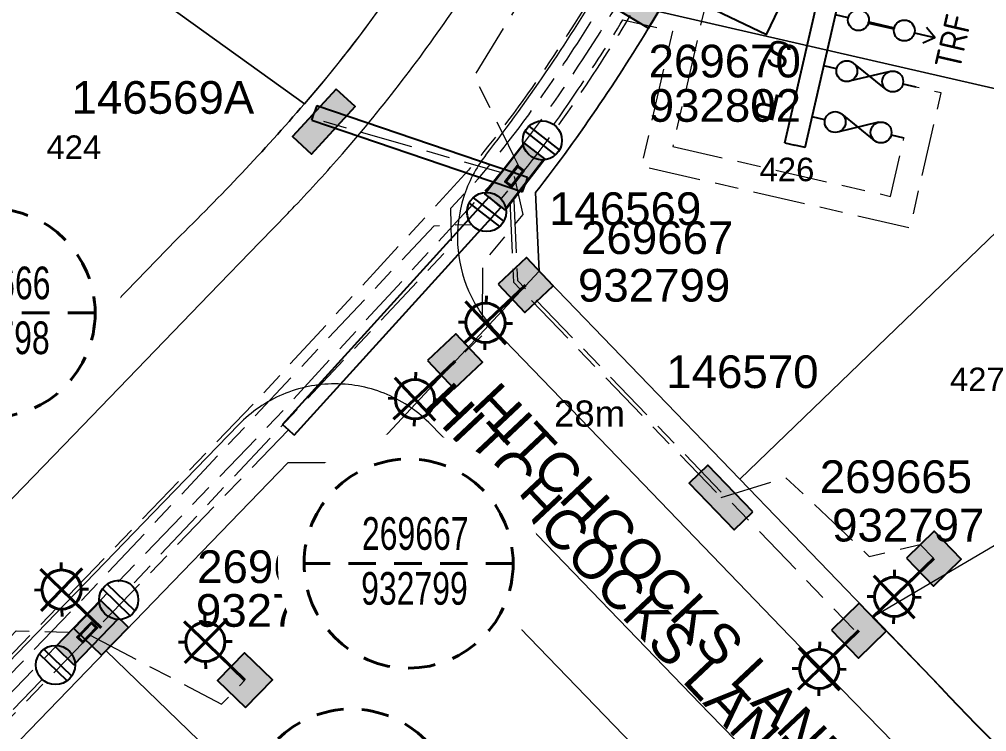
# Model space of a CAD drawing. Header units: metres. Extents: x 286486 to 288014, y 6149260 to 6150844.
# Drawn here: x 287400.1 to 287474.1, y 6149554.5 to 6149609 of the extents above; entities that cross this region are included whole.
import ezdxf
from ezdxf.enums import TextEntityAlignment as Align

# ---------------------------------------------------------------- set-up
doc = ezdxf.new("R2010")
doc.units = ezdxf.units.M
for name, pattern in [('Cable Exist UG', [8.2, 4, -1.2, 1.8, -1.2]), ('Dash', [5, 3, -2]), ('IE Trench LV', [6.5, 5, -1.5])]:
    doc.linetypes.add(name, pattern=pattern)
doc.layers.get('0').update_dxf_attribs({"color": 6})
for name, color, linetype in [('_User Dimensions', 7, 'Continuous'), ('_User Miscellaneous10', 7, 'Continuous'), ('_User Miscellaneous12', 7, 'Continuous'), ('_User Stage 5 Easements', 7, 'Continuous'), ('_User Stage 5 HV', 7, 'Continuous'), ('_User Stage 5 Lots', 7, 'Continuous'), ('_User Stage 5 LV', 7, 'Continuous'), ('Equip_LV_EXT', 7, 'Continuous'), ('Equip_SP_SL_EXT', 7, 'Continuous'), ('Notes', 7, 'Continuous'), ('Notes_LV_MISC', 7, 'Continuous'), ('Notes_SL_MISC', 7, 'Continuous'), ('Panels_LV_SL_NEW', 2, 'Continuous'), ('Sub_LV_EXT', 7, 'Continuous'), ('SupportsUG_SP_LV_SL_EXT', 7, 'Continuous'), ('UG_Details_SP_MISC', 7, 'Continuous')]:
    doc.layers.add(name, color=color, linetype=linetype)
doc.layers.add('_User Kerbs', color=2, linetype='Continuous', lineweight=5)
doc.layers.add('Cadastre Roads_SP_NEW', color=251, linetype='Continuous', lineweight=5)
doc.styles.add('COLUMN_LABEL', font='arial.ttf')
doc.styles.add('iecARIAL', font='arial.ttf', dxfattribs={"height": 2})
doc.styles.add('IESYMBOL1', font='isocp.shx')
doc.styles.add('POLE_LABEL', font='arial.ttf')
doc.styles.add('RoadName', font='arial.ttf', dxfattribs={"height": 2.5})
doc.styles.get("Standard").update_dxf_attribs({"font": 'arial.ttf'})
doc.linetypes.add('Cable New UG', pattern='A,7,-0.25,["x",Standard,S=2,R=0,X=0.2,Y=-0.8],-2.1', length=9.35)

# ---------------------------------------------------------------- blocks, each defined once
blk = doc.blocks.new('*U101')
for tag, height, flags, p in [('ASSET_NUM', 2.5, 8, (2, 4)), ('STREET_CODE', 0.2, 9, (1.5, 2)), ('OWNED_BY', 0.2, 9, (1.5, 1.8)), ('OPERATED_BY', 0.2, 9, (1.5, 1.6))]:
    blk.add_attdef(tag, text='', height=height, dxfattribs=dict(flags=flags)).set_placement(p, align=Align.MIDDLE_LEFT)
blk.add_wipeout([(-2.475, 0.99), (2.475, 0.99), (2.475, -0.99), (-2.475, -0.99)])
at = {"lineweight": -3}
blk.add_lwpolyline([(-2.475, 0.99), (2.475, 0.99), (2.475, -0.99), (-2.475, -0.99)], close=True, dxfattribs=at)
for tag, flags, p in [('MAINTAINED_BY', 9, (1.5, 1.4)), ('STATE', 9, (1.5, 1.2)), ('SUPPORT_TYPE', 9, (1.5, 1)), ('USAGE', 9, (1.5, 0.8)), ('SUBURB', 9, (1.5, 0.2)), ('STREETNAME', 9, (1.5, 0)), ('LEGEND', 9, (1.5, 0.6)), ('PARENT', 9, (1.5, 0.4)), ('Z', 1, (1.5, -0.6)), ('LOCATION', 9, (1.5, -0.2)), ('NOTES', 9, (1.5, -0.4))]:
    blk.add_attdef(tag, text='', height=0.2, dxfattribs=dict(flags=flags)).set_placement(p, align=Align.MIDDLE_LEFT)
blk = doc.blocks.new('*U99')
for tag, p, flags in [('CONSTRUCTED_VOLTAGE', (0.889, -2.374), 9), ('NO_PHASES', (0.881, -2.099), 9), ('OPERATED_BY', (0.865, -3.08), 9), ('ACTUAL_STATUS', (0.903, -2.609), 9), ('MAINTAINED_BY', (0.889, -2.845), 9), ('ORIENTATION', (0.871, -3.617), 9), ('OWNED_BY', (0.879, -3.371), 9), ('USAGE', (0.883, -3.864), 9), ('STATE', (0.863, -4.313), 9), ('SWITCH_TYPE', (0.863, -4.557), 9), ('NOTES', (0.883, -4.064), 1), ('Z', (0.874, -5.059), 9), ('LEGEND', (0.874, -4.819), 9)]:
    blk.add_attdef(tag, p, '', height=0.2, dxfattribs=dict(flags=flags))
blk.add_wipeout([(-1.056, 1.057), (-1.18, 0.916), (-1.286, 0.761), (-1.371, 0.594), (-1.435, 0.417), (-1.476, 0.234), (-1.493, 0.047), (-1.487, -0.14), (-1.458, -0.326), (-1.406, -0.506), (-1.331, -0.678), (-1.236, -0.839), (-1.121, -0.988), (-0.988, -1.12), (-0.84, -1.235), (-0.679, -1.331), (-0.506, -1.406), (-0.326, -1.458), (-0.141, -1.487), (0.047, -1.493), (0.233, -1.476), (0.416, -1.435), (0.593, -1.371), (0.76, -1.286), (0.915, -1.181), (1.056, -1.057), (1.18, -0.916), (1.286, -0.761), (1.371, -0.594), (1.435, -0.417), (1.476, -0.234), (1.493, -0.047), (1.487, 0.14), (1.458, 0.326), (1.406, 0.506), (1.331, 0.678), (1.236, 0.839), (1.121, 0.988), (0.988, 1.12), (0.84, 1.235), (0.679, 1.331), (0.506, 1.406), (0.326, 1.458), (0.141, 1.487), (-0.047, 1.493), (-0.233, 1.476), (-0.416, 1.435), (-0.593, 1.371), (-0.76, 1.286), (-0.915, 1.181)])
for p, q in [((-0.25, -1.479), (-0.25, 1.479)), ((0.25, -1.479), (0.25, 1.479))]:
    blk.add_line(p, q)
blk.add_circle((0, 0), 1.5)
at = {"flags": 9}
blk.add_attdef('TYPE', text='', height=0.2, dxfattribs=at).set_placement((0.881, -1.447), align=Align.MIDDLE_LEFT)
blk.add_attdef('OPERATING_VOLTAGE', (0.891, -1.822), '', height=0.2, dxfattribs=at)
blk = doc.blocks.new('PANEL_NEW')
at = {"layer": 'Panels_LV_SL_NEW'}
h = blk.add_hatch(color=256, dxfattribs=at)
h.paths.add_polyline_path([(-0.8, -0.32), (0.8, -0.32), (0.8, 0.32), (-0.8, 0.32)])
h.paths.add_polyline_path([(-0.72, 0.24), (0.72, 0.24), (0.72, -0.24), (-0.72, -0.24)], flags=16)
for points in [[(-0.8, -0.32), (0.8, -0.32), (0.8, 0.32), (-0.8, 0.32)], [(-0.72, -0.24), (0.72, -0.24), (0.72, 0.24), (-0.72, 0.24)]]:
    blk.add_lwpolyline(points, close=True)
blk.add_attdef('PARENT', (1.516, -2.434), '', height=2.5, rotation=90)
for tag, flags, p in [('CONNECTOR_TYPE', 9, (1.5, 0)), ('OPERATING_VOLTAGE', 9, (1.5, -0.6)), ('ORIENTATION', 9, (1.5, -0.8)), ('CONSTRUCTED_VOLTAGE', 9, (1.5, -0.2)), ('NO_PHASES', 9, (1.5, -0.4)), ('OWNED_BY', 9, (1.5, -1)), ('OPERATED_BY', 9, (1.5, -1.2)), ('MAINTAINED_BY', 9, (1.5, -1.4)), ('Z', 1, (1.5, -2.2)), ('STATE', 9, (1.5, -1.6)), ('USAGE', 9, (1.5, -1.8)), ('NOTES', 9, (1.5, -2))]:
    blk.add_attdef(tag, text='', height=0.2, dxfattribs=dict(flags=flags)).set_placement(p, align=Align.MIDDLE_LEFT)
blk = doc.blocks.new('*U38')
blk.add_blockref('*U101', (0, 2.01))
for tag, flags, p in [('STREET_CODE', 9, (1.5, 0)), ('OWNED_BY', 9, (1.5, -0.2)), ('OPERATED_BY', 9, (1.5, -0.4)), ('STATE', 9, (1.5, -0.8)), ('MAINTAINED_BY', 9, (1.5, -0.6)), ('SUPPORT_TYPE', 9, (1.5, -1)), ('USAGE', 9, (1.5, -1.2)), ('LEGEND', 9, (1.5, -1.4)), ('SUBURB', 9, (1.5, -1.8)), ('STREETNAME', 9, (1.5, -2)), ('PARENT', 9, (1.5, -1.6)), ('LOCATION', 9, (1.5, -2.2)), ('Z', 1, (1.5, -2.6)), ('NOTES', 9, (1.5, -2.4))]:
    blk.add_attdef(tag, text='', height=0.2, dxfattribs=dict(flags=flags)).set_placement(p, align=Align.MIDDLE_LEFT)
for name, p in [('*U99', (-3.471, 2.024)), ('*U99', (3.471, 2.01)), ('PANEL_NEW', (0, 2.01))]:
    blk.add_blockref(name, p)
at = {"flags": 8}
blk.add_attdef('ASSET_NUM', text='', height=2.5, dxfattribs=at).set_placement((2, 4.781), align=Align.MIDDLE_LEFT)
blk = doc.blocks.new('*U14')
blk.add_hatch(color=256).paths.add_polyline_path([(-2.475, 3), (-2.475, 1.02), (2.475, 1.02), (2.475, 3)])
blk.add_lwpolyline([(-2.475, 1.02), (2.475, 1.02), (2.475, 3), (-2.475, 3)], close=True)
at = {"style": 'iecARIAL', "flags": 8}
blk.add_attdef('ASSET_NUM', (1.5, 3.5), '', height=2.5, dxfattribs=at)
for tag, p, flags in [('OWNED_BY', (0, -0.2), 9), ('STATE', (0, -0.4), 9), ('SUPPORT_TYPE', (0, -0.6), 9), ('USAGE', (0, -0.8), 9), ('LEGEND', (0, -1), 9), ('LOCATION', (0, -1.2), 9), ('NOTES', (0, -1.4), 9), ('PARENT', (0, -1.6), 9), ('STREETNAME', (0, -1.8), 9), ('SUBURB', (0, -2), 1)]:
    blk.add_attdef(tag, p, '', height=0.2, dxfattribs=dict(flags=flags))
blk = doc.blocks.new('COLUMN_EXT')
blk.add_hatch(color=256).paths.add_polyline_path([(-1.485, 1.485), (-1.485, -1.485), (1.485, -1.485), (1.485, 1.485)])
blk.add_lwpolyline([(-1.485, -1.485), (1.485, -1.485), (1.485, 1.485), (-1.485, 1.485)], close=True)
for tag, height, style, flags, p in [('ASSET_NUM', 2.5, 'COLUMN_LABEL', 8, (2, 2)), ('STRUCTURE_PLANT_NUMBER', 0.2, 'POLE_LABEL', 9, (1.813, 0.031)), ('STREET_CODE', 0.2, 'COLUMN_LABEL', 9, (1.813, -0.2))]:
    blk.add_attdef(tag, text='', height=height, dxfattribs=dict(style=style, flags=flags)).set_placement(p, align=Align.MIDDLE_LEFT)
at = {"flags": 9}
for tag, p in [('OWNED_BY', (1.813, -0.6)), ('STATE', (1.813, -0.8)), ('COLUMN_TYPE', (1.813, -0.4)), ('USAGE', (1.813, -1)), ('LEGEND', (1.813, -1.2)), ('LOCATION', (1.813, -1.4)), ('STREETNAME', (1.813, -1.6)), ('SUBURB', (1.813, -1.8)), ('NOTES', (1.813, -2))]:
    blk.add_attdef(tag, text='', height=0.2, dxfattribs=at).set_placement(p, align=Align.MIDDLE_LEFT)
at = {"flags": 1}
blk.add_attdef('Z', (1.813, -2.351), '', height=0.2, dxfattribs=at)
blk = doc.blocks.new('SL_LANTERN_EXT')
at = {"lineweight": 40}
for p, q in [((0, 1.968), (0, 6.468)), ((-1.459, 5.676), (-1.061, 5.278)), ((1.458, 5.676), (1.06, 5.278)), ((-2.25, 4.218), (2.25, 4.218)), ((-1.459, 2.759), (-1.061, 3.157)), ((1.458, 2.759), (1.06, 3.157)), ((0, 0), (0, 2.721))]:
    blk.add_line(p, q, dxfattribs=at)
blk.add_circle((0, 4.218), 1.5, dxfattribs=at)
at = {"style": 'iecARIAL', "flags": 8}
blk.add_attdef('ASSET_NUM', (1.5, 1.5), '', height=2.5, dxfattribs=at)
for tag, p, height, flags in [('CONSTRUCTED_VOLTAGE', (0.981, -0.653), 0.2, 9), ('CONTROL_TYPE', (0.981, -0.853), 0.2, 9), ('OPERATING_VOLTAGE', (0.981, -1.653), 0.2, 9), ('LANTERN_PURPOSE', (0.981, -1.053), 0.2, 9), ('LANTERN_TYPE', (0.981, -1.253), 0.2, 9), ('NO_PHASES', (0.981, -1.453), 0.2, 9), ('LNUMBER', (2.181, -3.253), 2.5, 8), ('ORIENTATION', (0.981, -1.853), 0.2, 9), ('OWNED_BY', (0.981, -2.053), 0.2, 9), ('STATE', (0.981, -2.253), 0.2, 9), ('CEXIST', (0.981, -2.653), 0.2, 9), ('CNEW', (0.981, -2.853), 0.2, 9), ('CNUMBER', (0.981, -3.053), 0.2, 9), ('USAGE', (0.981, -2.453), 0.2, 9), ('CREMOVE', (0.981, -3.253), 0.2, 9), ('CREPLACE', (0.981, -3.453), 0.2, 9), ('LKINGHEIGHT', (0.981, -3.653), 0.2, 9), ('LBRACKET', (0.981, -3.853), 0.2, 9), ('LBRACKETVOCAB', (0.981, -4.053), 0.2, 9), ('LCATEGORY', (0.981, -4.253), 0.2, 9), ('LCHARGE1', (0.981, -4.453), 0.2, 9), ('LCHARGE1PERCENT', (0.981, -4.653), 0.2, 9), ('LCHARGE2', (0.981, -4.853), 0.2, 9), ('LCHARGE2PERCENT', (0.981, -5.053), 0.2, 9), ('LCHARGE3', (0.981, -5.253), 0.2, 9), ('LCHARGE3PERCENT', (0.981, -5.453), 0.2, 9), ('LEXIST', (0.981, -5.653), 0.2, 9), ('LLAMP', (0.981, -5.853), 0.2, 9), ('LLAMPVOCAB', (0.981, -6.053), 0.2, 9), ('LMAST', (0.981, -6.253), 0.2, 9), ('LMASTVOCAB', (0.981, -6.453), 0.2, 9), ('LNEW', (0.981, -6.653), 0.2, 9), ('LANTNUMBER', (0.981, -6.853), 0.2, 9), ('LOUTREACH', (0.981, -7.253), 0.2, 9), ('LOUTREACHVOCAB', (0.981, -7.453), 0.2, 9), ('LRATECODE', (0.981, -7.653), 0.2, 9), ('LREMOVE', (0.981, -7.853), 0.2, 9), ('LREPLACE', (0.981, -8.053), 0.2, 9), ('LTYPE', (0.981, -8.253), 0.2, 9), ('LTYPEVOCAB', (0.981, -8.453), 0.2, 9), ('LEGEND', (0.981, -8.653), 0.2, 9), ('LOCATION', (0.981, -8.853), 0.2, 9), ('NOTES', (0.981, -9.053), 0.2, 9), ('STREETNAME', (0.981, -9.253), 0.2, 9), ('SUBURB', (0.981, -9.453), 0.2, 1)]:
    blk.add_attdef(tag, p, '', height=height, dxfattribs=dict(flags=flags))
blk = doc.blocks.new('SLANTERN_NUM_EXT')
blk.add_wipeout([(-0.314, 10), (-0.942, 9.961), (-1.565, 9.882), (-2.183, 9.764), (-2.791, 9.608), (-3.389, 9.413), (-3.973, 9.182), (-4.542, 8.914), (-5.093, 8.612), (-5.624, 8.275), (-6.132, 7.905), (-6.616, 7.505), (-7.075, 7.075), (-7.505, 6.616), (-7.905, 6.132), (-8.275, 5.624), (-8.612, 5.093), (-8.914, 4.542), (-9.182, 3.973), (-9.413, 3.389), (-9.608, 2.791), (-9.764, 2.183), (-9.882, 1.565), (-9.961, 0.942), (-10, 0.314), (-10, -0.314), (-9.961, -0.942), (-9.882, -1.565), (-9.764, -2.183), (-9.608, -2.791), (-9.413, -3.389), (-9.182, -3.973), (-8.914, -4.542), (-8.612, -5.093), (-8.275, -5.624), (-7.905, -6.132), (-7.505, -6.616), (-7.075, -7.075), (-6.616, -7.505), (-6.132, -7.905), (-5.624, -8.275), (-5.093, -8.612), (-4.542, -8.914), (-3.973, -9.182), (-3.389, -9.413), (-2.791, -9.608), (-2.183, -9.764), (-1.565, -9.882), (-0.942, -9.961), (-0.314, -10), (0.314, -10), (0.942, -9.961), (1.565, -9.882), (2.183, -9.764), (2.791, -9.608), (3.389, -9.413), (3.973, -9.182), (4.542, -8.914), (5.093, -8.612), (5.624, -8.275), (6.132, -7.905), (6.616, -7.505), (7.075, -7.075), (7.505, -6.616), (7.905, -6.132), (8.275, -5.624), (8.612, -5.093), (8.914, -4.542), (9.182, -3.973), (9.413, -3.389), (9.608, -2.791), (9.764, -2.183), (9.882, -1.565), (9.961, -0.942), (10, -0.314), (10, 0.314), (9.961, 0.942), (9.882, 1.565), (9.764, 2.183), (9.608, 2.791), (9.413, 3.389), (9.182, 3.973), (8.914, 4.542), (8.612, 5.093), (8.275, 5.624), (7.905, 6.132), (7.505, 6.616), (7.075, 7.075), (6.616, 7.505), (6.132, 7.905), (5.624, 8.275), (5.093, 8.612), (4.542, 8.914), (3.973, 9.182), (3.389, 9.413), (2.791, 9.608), (2.183, 9.764), (1.565, 9.882), (0.942, 9.961), (0.314, 10)])
at = {"linetype": 'Dash', "lineweight": 40, "ltscale": 0.7}
blk.add_line((8, 0), (-8, 0), dxfattribs=at)
blk.add_circle((0, 0), 8, dxfattribs=at)
at = {"lineweight": 40, "width": 0.7}
for tag, p in [('SNUMBER', (0.505, 1.051)), ('CNUMBER', (0.444, -3.148))]:
    blk.add_attdef(tag, text='', height=2.5, dxfattribs=at).set_placement(p, align=Align.CENTER)
at = {"lineweight": 40, "flags": 1}
blk.add_attdef('Z', (0, 0), '', height=0.2, dxfattribs=at)
blk = doc.blocks.new('LV_UG_DFUSE_CLOSED_EXT')
for points in [[(1, 0), (0, 0)], [(5.04, 0.726), (2.156, -0.717)], [(5.049, -0.707), (2.156, 0.717)], [(6.2, 0.013), (7.2, 0.013)]]:
    blk.add_lwpolyline(points)
for centre in [(1.8, 0), (5.4, 0.011)]:
    blk.add_circle(centre, 0.8)
at = {"flags": 9}
for tag, p in [('ACTUAL_STATUS', (0, 0)), ('OPERATING_VOLTAGE', (0, -0.6)), ('ORIENTATION', (0, -0.8)), ('CONSTRUCTED_VOLTAGE', (0, -0.2)), ('NO_PHASES', (0, -0.4)), ('STATE', (0, -1)), ('SWITCH_TYPE', (0, -1.2)), ('USAGE', (0, -1.4)), ('NOTES', (0, -1.6))]:
    blk.add_attdef(tag, text='', height=0.2, dxfattribs=at).set_placement(p, align=Align.MIDDLE_LEFT)
at = {"flags": 1}
blk.add_attdef('Z', (0, 0), '', height=0.2, dxfattribs=at)
blk = doc.blocks.new('TX_LINK_EXT')
h = blk.add_hatch(color=256)
edge = h.paths.add_edge_path()
edge.add_line((2.598, 0.05), (4.601, 0.05))
edge.add_arc((5.4, 0.011), 0.8, 177.23529, 184.40267)
edge.add_line((4.602, -0.05), (2.598, -0.05))
edge.add_arc((1.8, 0), 0.8, 356.41668, 363.58332)
for points in [[(1, 0), (0, 0)], [(2.598, 0.05), (4.601, 0.05)], [(6.2, 0.013), (7.2, 0.013)], [(2.598, -0.05), (4.602, -0.05)]]:
    blk.add_lwpolyline(points)
for centre in [(1.8, 0), (5.4, 0.011)]:
    blk.add_circle(centre, 0.8)
for centre, start, end in [((1.8, 0), 356.41668, 3.58332), ((5.4, 0.011), 177.23529, 184.40267)]:
    blk.add_arc(centre, 0.8, start, end)
at = {"layer": 'Sub_LV_EXT'}
blk.add_line((7.2, 0.013), (7.798, 0.013), dxfattribs=at)
blk.add_lwpolyline([(6.998, -0.587), (7.798, 0.013), (6.998, 0.613)], dxfattribs=at)
at = {"flags": 1}
blk.add_attdef('Z', (0, 0), '', height=0.2, dxfattribs=at)
at = {"layer": 'Sub_LV_EXT', "color": 7, "style": 'IESYMBOL1'}
blk.add_text('TRF', height=2, rotation=90, dxfattribs=at).set_placement((9.238, 0.013), align=Align.MIDDLE_CENTER)
at = {"layer": 'Sub_LV_EXT', "flags": 1}
for tag, p in [('ORIENTATION', (2.14, -1.527)), ('USAGE', (2.14, -1.142)), ('NOTES', (2.14, -3.066))]:
    blk.add_attdef(tag, p, '', height=0.2, dxfattribs=at)
blk = doc.blocks.new('*U44')
at = {"layer": 'Sub_LV_EXT'}
for p, q in [((-1.6, 0), (-1.6, 20.8)), ((-1.6, 20.8), (-0.8, 20.8)), ((0, 20.8), (-0.8, 20.8)), ((0, 0), (0, 20.8)), ((-1.6, 0), (-0.8, 0)), ((0, 0), (-0.8, 0))]:
    blk.add_line(p, q, dxfattribs=at)

msp = doc.modelspace()

# ---------------------------------------------------------------- linework, layer by layer
at = {"layer": '_User Dimensions', "lineweight": 0}
msp.add_lwpolyline([(287518.70935, 6149520.41688), (287518.70935, 6149520.41688, -0.07794315), (287469.94904, 6149558.58492), (287465.42936, 6149563.27341)], format="xyb", dxfattribs=at)
at = {"layer": '_User Kerbs', "color": 251, "linetype": 'Continuous'}
for points in [[(287514.48931, 6149516.3566, -0.00384788), (287511.75201, 6149517.94246, -0.01191616), (287503.43516, 6149523.11769, -0.02383571), (287487.58783, 6149534.62662, -0.02383571), (287472.90787, 6149547.59167), (287459.04542, 6149561.81328), (287445.1641, 6149576.2115), (287436.48149, 6149585.21743)], [(287431.59868, 6149577.97776, 0.10070076), (287428.23869, 6149580.29103, 0.10070076), (287424.24192, 6149581.10746, 0.10070075), (287420.24388, 6149580.29723, 0.10070075), (287416.88031, 6149577.98917)], [(287508.31636, 6149510.05715, -0.00122135), (287507.41418, 6149510.58618, -0.01191616), (287498.75177, 6149515.97644, -0.02383571), (287482.246, 6149527.96356, -0.02383571), (287466.95609, 6149541.46729), (287452.89738, 6149555.88595), (287439.01606, 6149570.28418), (287431.59839, 6149577.97807)]]:
    msp.add_lwpolyline(points, format="xyb", dxfattribs=at)
at = {"layer": '_User Miscellaneous10'}
for p, q in [((287422.47026, 6149601.27733), (287422.66329, 6149601.84543)), ((287422.85633, 6149602.41353), (287422.66329, 6149601.84543)), ((287420.23198, 6149577.99935), (287420.6763, 6149577.59613)), ((287421.12062, 6149577.19292), (287420.6763, 6149577.59613))]:
    msp.add_line(p, q, dxfattribs=at)
at = {"layer": '_User Miscellaneous12', "lineweight": 0}
for points in [[(287403.02229, 6149637.81683), (287434.2123, 6149619.98924, -0.04734488), (287421.91244, 6149602.5358), (287393.51472, 6149622.9417)], [(287383.77275, 6149608.87424), (287406.77505, 6149586.62834), (287391.57536, 6149570.9116), (287385.99276, 6149570.94394), (287375.54244, 6149581.7952, 0.08636696), (287365.02806, 6149589.4922)]]:
    msp.add_lwpolyline(points, format="xyb", close=True, dxfattribs=at)
msp.add_lwpolyline([(287393.51472, 6149622.9417), (287421.91244, 6149602.5358, -0.02023648), (287412.11446, 6149592.14685), (287406.77504, 6149586.62834), (287383.77275, 6149608.87424), (287385.98718, 6149611.16445), (287393.51472, 6149622.9417)], format="xyb", dxfattribs=at)
msp.add_lwpolyline([(287484.02322, 6149601.57186), (287496.25459, 6149598.76467), (287497.63783, 6149598.44759), (287502.21926, 6149593.69678), (287479.01886, 6149571.26606), (287465.40595, 6149563.251), (287455.22677, 6149573.80922)], dxfattribs=at)
at = {"layer": '_User Stage 5 Easements'}
msp.add_lwpolyline([(287449.99813, 6149611.335), (287457.27345, 6149607.84691), (287463.97444, 6149621.82356), (287456.84673, 6149625.24088)], dxfattribs=at)
at = {"layer": '_User Stage 5 Lots', "lineweight": 0}
msp.add_lwpolyline([(287462.52573, 6149641.72127), (287467.43849, 6149644.81715), (287487.16702, 6149640.24522), (287478.57891, 6149602.82087), (287448.99971, 6149609.60903, 0.06679611), (287462.52561, 6149641.7212, -0.76458135)], format="xyb", dxfattribs=at)
at = {"layer": 'Cadastre Roads_SP_NEW', "color": 2, "lineweight": 0}
msp.add_lwpolyline([(287504.31594, 6149505.58187), (287518.68594, 6149520.39446, -0.07794315), (287469.92563, 6149558.5625), (287465.40595, 6149563.251), (287455.22677, 6149573.80922), (287439.86821, 6149589.73969), (287426.19968, 6149575.071), (287447.74052, 6149552.74854), (287455.38607, 6149544.82575, 0.07168729), (287504.31594, 6149505.58187, 0.27291627)], format="xyb", dxfattribs=at)
at = {"layer": 'Notes_LV_MISC', "color": 7, "linetype": 'Cable Exist UG', "lineweight": 0, "flags": 128}
for points in [[(287313.24426, 6149463.85386), (287313.8463, 6149468.00963), (287315.4497, 6149469.18033), (287327.09803, 6149481.2246), (287336.86037, 6149491.31939), (287336.7683, 6149495.11985), (287340.81024, 6149499.27362), (287344.45371, 6149499.17103), (287352.48608, 6149507.47646), (287365.18009, 6149520.60238), (287367.96081, 6149523.47771), (287377.28663, 6149533.12084), (287377.28663, 6149535.99779), (287380.70236, 6149539.52973), (287383.54714, 6149539.59436), (287392.8483, 6149549.21199), (287405.2919, 6149562.07897), (287433.16128, 6149591.70531), (287433.10352, 6149594.56286), (287435.22847, 6149596.82176, 0.02824453), (287441.20304, 6149604.76304, 0.01508548), (287445.31194, 6149611.23113), (287452.45539, 6149609.59185), (287450.08881, 6149599.27867), (287466.75091, 6149595.45519), (287467.78101, 6149599.94419), (287467.781, 6149599.94419)], [(287380.36862, 6149536.37961), (287382.08919, 6149538.15872), (287382.20837, 6149541.12106), (287404.43414, 6149564.08608), (287431.82708, 6149593.20595), (287434.67575, 6149593.31525), (287436.72159, 6149595.49007, 0.02837262), (287442.86234, 6149603.64645, 0.01223769), (287446.27831, 6149608.95738), (287450.05875, 6149608.08985), (287447.69216, 6149597.77665), (287468.25293, 6149593.05854), (287470.61948, 6149603.37159), (287468.67015, 6149603.81892)], [(287291.48189, 6149605.51967), (287308.08392, 6149601.67955), (287319.86512, 6149598.94935), (287321.25621, 6149596.57398), (287326.77606, 6149595.2948), (287329.43267, 6149596.73215), (287340.44547, 6149594.18002), (287356.14374, 6149590.54208, -0.05912872), (287364.14086, 6149587.69976, -0.04309893), (287369.43627, 6149584.48394, -0.04310757), (287374.10185, 6149580.40786), (287395.73208, 6149557.94778), (287399.85022, 6149562.20604), (287405.2919, 6149562.07897)]]:
    msp.add_lwpolyline(points, format="xyb", dxfattribs=at)
for points in [[(287438.00471, 6149596.97381), (287438.00471, 6149596.97381), (287423.39207, 6149601.17537), (287423.39207, 6149601.17537)], [(287437.61907, 6149595.11768), (287437.90492, 6149588.89452), (287453.78695, 6149572.42109)], [(287453.7804, 6149572.41343), (287458.74388, 6149573.93596), (287465.11578, 6149567.91298), (287469.02891, 6149568.81084), (287470.0601, 6149567.74225)]]:
    msp.add_lwpolyline(points, dxfattribs=at)

# ---------------------------------------------------------------- block references
at = {"layer": 'Equip_LV_EXT'}
ref = msp.add_blockref('*U14', (287421.91244, 6149602.5358), dxfattribs=dict(at, rotation=227.403))
ref.add_attrib('ASSET_NUM', '146569A', (287404.08888, 6149601.77376), dxfattribs={"layer": '0', "height": 2.5, "style": 'iecARIAL'})
ref = msp.add_blockref('*U14', (287455.22677, 6149573.80922), dxfattribs=dict(at, rotation=133.98))
ref.add_attrib('ASSET_NUM', '146570', (287449.59422, 6149580.78779), dxfattribs={"layer": '0', "height": 2.5, "style": 'iecARIAL'})
at = {"layer": 'Equip_SP_SL_EXT', "linetype": 'IE Trench LV'}
ref = msp.add_blockref('SL_LANTERN_EXT', (287447.7241, 6149610.36931), dxfattribs=dict(at, rotation=59.20613931775058))
ref.add_attrib('ASSET_NUM', '269670', (287448.23964, 6149604.55566), dxfattribs={"layer": '0', "height": 2.5, "style": 'iecARIAL'})
ref = msp.add_blockref('SL_LANTERN_EXT', (287464.3295, 6149562.22803), dxfattribs=dict(at, rotation=133.9797858755217))
ref.add_attrib('ASSET_NUM', '269665', (287461.33828, 6149572.75939), dxfattribs={"layer": '0', "height": 2.5, "style": 'iecARIAL'})
at = {"layer": 'Notes_LV_MISC', "linetype": 'Cable New UG', "rotation": 347.0761404353549}
for name, p in [('*U44', (287460.21456, 6149599.20463)), ('TX_LINK_EXT', (287462.54058, 6149609.34118)), ('LV_UG_DFUSE_CLOSED_EXT', (287461.65519, 6149605.44039)), ('LV_UG_DFUSE_CLOSED_EXT', (287460.76056, 6149601.54172))]:
    msp.add_blockref(name, p, dxfattribs=at)
at = {"layer": 'Notes_SL_MISC'}
ref = msp.add_blockref('COLUMN_EXT', (287433.43441, 6149582.83467), dxfattribs=dict(at, rotation=313.294311724347))
ref.add_attrib('ASSET_NUM', 'C9', dxfattribs={"layer": '0', "height": 2.5, "style": 'COLUMN_LABEL'}).set_placement((287426.42122, 6149570.93387), align=Align.MIDDLE_LEFT)
at = {"layer": 'Notes_SL_MISC', "linetype": 'IE Trench LV'}
ref = msp.add_blockref('SL_LANTERN_EXT', (287433.43441, 6149582.83467), dxfattribs=dict(at, rotation=133.2943117146602))
ref.add_attrib('ASSET_NUM', 'L9', (287426.45863, 6149573.36892), dxfattribs={"layer": '0', "height": 2.5, "style": 'iecARIAL'})
ref = msp.add_blockref('SL_LANTERN_EXT', (287470.0601, 6149567.74225), dxfattribs=dict(at, rotation=133.9797858755217))
ref.add_attrib('ASSET_NUM', 'L12', (287483.87282, 6149570.24534), dxfattribs={"layer": '0', "height": 2.5, "style": 'iecARIAL'})
at = {"layer": 'Notes_SL_MISC'}
ref = msp.add_blockref('COLUMN_EXT', (287470.0601, 6149567.74225), dxfattribs=dict(at, rotation=314.1122372439623))
ref.add_attrib('ASSET_NUM', 'C12', dxfattribs={"layer": '0', "height": 2.5, "style": 'COLUMN_LABEL'}).set_placement((287483.6438, 6149566.46511), align=Align.MIDDLE_LEFT)
at = {"layer": 'Notes_SL_MISC', "linetype": 'IE Trench LV'}
ref = msp.add_blockref('SL_LANTERN_EXT', (287417.35654, 6149558.43839), dxfattribs=dict(at, rotation=45.95799998280739))
ref.add_attrib('ASSET_NUM', 'L14', (287425.92964, 6149545.08691), dxfattribs={"layer": '0', "height": 2.5, "style": 'iecARIAL'})
at = {"layer": 'Notes_SL_MISC'}
ref = msp.add_blockref('COLUMN_EXT', (287417.35654, 6149558.43839), dxfattribs=dict(at, rotation=45.95812677816374))
ref.add_attrib('ASSET_NUM', 'C14', dxfattribs={"layer": '0', "height": 2.5, "style": 'COLUMN_LABEL'}).set_placement((287425.99123, 6149550.53593), align=Align.MIDDLE_LEFT)
at = {"layer": 'SupportsUG_SP_LV_SL_EXT'}
ref = msp.add_blockref('COLUMN_EXT', (287447.7241, 6149610.36931), dxfattribs=dict(at, rotation=329.206139318685))
ref.add_attrib('ASSET_NUM', '932802', dxfattribs={"layer": '0', "height": 2.5, "style": 'COLUMN_LABEL'}).set_placement((287448.2506, 6149602.41128), align=Align.MIDDLE_LEFT)
ref = msp.add_blockref('COLUMN_EXT', (287438.83414, 6149588.67171), dxfattribs=dict(at, rotation=313.294311724347))
ref.add_attrib('ASSET_NUM', '932799', dxfattribs={"layer": '0', "height": 2.5, "style": 'COLUMN_LABEL'}).set_placement((287442.8351, 6149588.65381), align=Align.MIDDLE_LEFT)
ref = msp.add_blockref('COLUMN_EXT', (287464.3295, 6149562.22803), dxfattribs=dict(at, rotation=314.1122372439623))
ref.add_attrib('ASSET_NUM', '932797', dxfattribs={"layer": '0', "height": 2.5, "style": 'COLUMN_LABEL'}).set_placement((287462.28043, 6149570.29899), align=Align.MIDDLE_LEFT)

# ---------------------------------------------------------------- texts
at = {"layer": '_User Miscellaneous12'}
for s, p in [('424', (287404.26533, 6149600.117)), ('426', (287458.82694, 6149598.41513)), ('427', (287473.39308, 6149582.35377))]:
    msp.add_text(s, height=1.8, dxfattribs=at).set_placement(p, align=Align.TOP_CENTER)
at = {"layer": 'Cadastre Roads_SP_NEW', "color": 2, "lineweight": 0, "style": 'RoadName'}
msp.add_text('HITCHCOCKS LANE', height=3, rotation=313.2965884, dxfattribs=at).set_placement((287430.92389, 6149579.38853))
at = {"layer": 'Notes', "color": 2, "lineweight": 0, "style": 'RoadName'}
msp.add_text('HITCHCOCKS LANE', height=3, rotation=313.2965884, dxfattribs=at).set_placement((287434.55368, 6149579.38847))
at = {"layer": 'Notes_LV_MISC', "char_height": 2, "width": 1.1318539, "attachment_point": 1, "rotation": 167.0761404, "style": 'iecARIAL'}
for s, insert in [('S', (287458.89044, 6149605.13885)), ('R', (287457.99538, 6149601.20607))]:
    msp.add_mtext(s, dxfattribs=dict(at, insert=insert))
at = {"layer": 'Notes_LV_MISC', "linetype": 'Cable New UG', "insert": (287441.00493, 6149579.83766), "char_height": 2, "attachment_point": 1, "style": 'iecARIAL'}
msp.add_mtext_dynamic_manual_height_columns('28m', width=7.8737287, gutter_width=10, heights=[0], dxfattribs=at)

# ---------------------------------------------------------------- next in the draw order: block references
at = {"layer": '_User Stage 5 LV'}
for p, rotation in [((287439.56883, 6149595.75976), 52.18175652295007), ((287406.72972, 6149560.68876), 45.95815578596446)]:
    msp.add_blockref('*U38', p, dxfattribs=dict(at, rotation=rotation))

# ---------------------------------------------------------------- next in the draw order: linework, layer by layer
at = {"layer": '_User Kerbs', "color": 251, "linetype": 'Continuous', "elevation": 22.7919}
msp.add_lwpolyline([(287395.80788, 6149568.48433), (287404.22909, 6149577.19207), (287414.65681, 6149587.97458), (287418.50812, 6149591.95693), (287420.63212, 6149594.1532, 0.00161818), (287421.1601, 6149594.70269, 0.01150666), (287424.81013, 6149598.70668, 0.03074739), (287433.61871, 6149610.18146, 0.03074739), (287440.95351, 6149622.64993, 0.03074739), (287446.70379, 6149635.92381, 0.01583279), (287449.01787, 6149643.00963)], format="xyb", dxfattribs=at)
at = {"layer": '_User Kerbs', "color": 251, "linetype": 'Continuous'}
for points in [[(287435.76406, 6149598.58893, 0.01666974), (287440.69959, 6149605.40729, 0.03074739), (287448.56645, 6149618.7802, 0.03074739), (287454.73385, 6149633.01696, 0.01882484), (287457.63041, 6149642.06952)], [(287435.76406, 6149598.58893, 0.0894259), (287434.08278, 6149595.37145, 0.0894259), (287433.63102, 6149591.76939, 0.0894259), (287434.46568, 6149588.23636, 0.0894259), (287436.48163, 6149585.21729)]]:
    msp.add_lwpolyline(points, format="xyb", dxfattribs=at)
msp.add_lwpolyline([(287314.32596, 6149471.94547), (287316.51846, 6149474.21257), (287326.94618, 6149484.99509), (287337.3739, 6149495.7776), (287347.80162, 6149506.56012), (287358.22934, 6149517.34264), (287368.65706, 6149528.12515), (287379.08478, 6149538.90767), (287389.05368, 6149549.21575), (287389.5125, 6149549.69018), (287392.54557, 6149552.82646), (287399.94022, 6149560.4727), (287410.36794, 6149571.25522), (287416.88037, 6149577.98923)], dxfattribs=at)
at = {"layer": '_User Miscellaneous10'}
for p, q in [((287422.85633, 6149602.41353), (287438.97981, 6149596.93488)), ((287422.47026, 6149601.27733), (287438.59374, 6149595.79869)), ((287438.97981, 6149596.93488), (287438.78677, 6149596.36679)), ((287438.59374, 6149595.79869), (287438.78677, 6149596.36679)), ((287420.23198, 6149577.99935), (287436.04283, 6149595.42188)), ((287436.04283, 6149595.42188), (287436.48714, 6149595.01866)), ((287421.12062, 6149577.19292), (287436.93146, 6149594.61545)), ((287436.93146, 6149594.61545), (287436.48714, 6149595.01866))]:
    msp.add_line(p, q, dxfattribs=at)
at = {"layer": '_User Miscellaneous12', "lineweight": 0}
msp.add_lwpolyline([(287448.99971, 6149609.60906), (287478.57891, 6149602.82087), (287484.02322, 6149601.57186), (287455.22677, 6149573.80922), (287439.86821, 6149589.73969), (287439.59253, 6149595.74136, 0.03201236), (287448.99971, 6149609.60903, 0.36838709)], format="xyb", dxfattribs=at)
for points in [[(287447.74093, 6149552.74914), (287426.19989, 6149575.0713), (287420.64154, 6149575.0743), (287406.72972, 6149560.68876), (287431.89576, 6149536.36486)], [(287406.72972, 6149560.68876), (287431.89576, 6149536.36486), (287419.44518, 6149523.49028), (287394.28597, 6149547.82162)]]:
    msp.add_lwpolyline(points, close=True, dxfattribs=at)
at = {"layer": '_User Stage 5 HV', "linetype": 'Cable Exist UG', "lineweight": 0, "flags": 128}
for points in [[(287448.04588, 6149618.2217, -0.01377475), (287444.69086, 6149612.14556, -0.01602411), (287440.37338, 6149605.32132, -0.02828623), (287434.45766, 6149597.45892), (287418.28458, 6149579.86995), (287403.13404, 6149564.16311), (287390.6918, 6149551.29753), (287378.24805, 6149538.43039), (287365.80431, 6149525.56326), (287363.02358, 6149522.68792), (287350.32957, 6149509.562), (287337.63277, 6149496.43357), (287324.9415, 6149483.31012), (287312.54959, 6149470.49699), (287311.73389, 6149460.77026, 0.00000998), (287330.68671, 6149433.14651), (287333.27568, 6149429.3731, 0.03779774), (287365.65664, 6149389.41029), (287370.63275, 6149383.79011), (287370.63275, 6149383.79011)], [(287449.83493, 6149612.78596), (287447.66078, 6149613.2963, -0.00488007), (287446.4144, 6149611.13096, -0.01600917), (287442.03269, 6149604.20474, -0.02838307), (287435.95808, 6149596.13587), (287419.74064, 6149578.49865), (287404.57261, 6149562.77368), (287392.12947, 6149549.90717), (287379.68572, 6149537.04003), (287367.24198, 6149524.17289), (287364.46125, 6149521.29756), (287351.76724, 6149508.17164), (287339.07042, 6149495.04319), (287326.37919, 6149481.91978), (287314.48299, 6149469.61921), (287313.78649, 6149461.31372, 0.00000977), (287332.33584, 6149434.27804), (287334.92252, 6149430.50796, 0.03781824), (287367.13291, 6149390.75997), (287375.5767, 6149381.22329), (287382.98137, 6149389.95007)]]:
    msp.add_lwpolyline(points, format="xyb", dxfattribs=at)
at = {"layer": 'Cadastre Roads_SP_NEW', "color": 2, "lineweight": 0}
for points in [[(287304.60503, 6149448.18211), (287295.26398, 6149461.79666), (287295.26398, 6149461.79666), (287293.47654, 6149464.40185, 0.01244373), (287283.69218, 6149477.09312, 0.00876158), (287276.42983, 6149485.72956, 0.00876158), (287268.86934, 6149494.10623, 0.16590857), (287259.75265, 6149498.97156), (287262.64524, 6149516.73762, -0.10397127), (287275.69453, 6149511.69732, -0.03041535), (287279.01768, 6149509.24058, -0.04047353), (287283.31732, 6149505.00136, -0.01037296), (287292.65748, 6149494.46813, -0.01037328), (287301.5536, 6149483.55728), (287306.94628, 6149483.40315), (287317.38311, 6149468.30256), (287316.86538, 6149462.12891, 0.00000945), (287334.80954, 6149435.97534)], [(287374.88338, 6149553.65177), (287374.8894, 6149559.40826), (287385.99276, 6149570.94394), (287391.57536, 6149570.9116), (287406.77504, 6149586.62834), (287412.11446, 6149592.14685, 0.02023648), (287421.91244, 6149602.5358, 0.02723887), (287428.47553, 6149610.97135, 0.02008011), (287434.2123, 6149619.98924, 0.03473392), (287440.41944, 6149632.6131, 0.02757222), (287445.01, 6149645.91036), (287462.52573, 6149641.72127)], [(287462.52561, 6149641.7212, -0.06679657), (287448.99971, 6149609.60906, -0.01599974), (287444.51809, 6149602.52462, -0.01600549), (287439.59253, 6149595.74136), (287439.86821, 6149589.73969), (287426.19989, 6149575.0713), (287420.64154, 6149575.0743), (287406.72972, 6149560.68876), (287394.28597, 6149547.82162)]]:
    msp.add_lwpolyline(points, format="xyb", dxfattribs=at)
at = {"layer": 'Notes_LV_MISC', "color": 7, "linetype": 'Cable Exist UG', "lineweight": 0, "flags": 128}
for points in [[(287438.42249, 6149597.56094), (287434.90247, 6149604.64135), (287440.86637, 6149614.39654)], [(287437.96001, 6149596.98663), (287438.62923, 6149594.06645), (287435.54351, 6149590.35764), (287435.48359, 6149584.79443), (287433.43441, 6149582.83467)], [(287405.45738, 6149561.9192), (287415.57165, 6149556.59276), (287417.35654, 6149558.43839)]]:
    msp.add_lwpolyline(points, dxfattribs=at)
at = {"layer": 'UG_Details_SP_MISC', "color": 7, "linetype": 'Cable Exist UG', "lineweight": 0, "flags": 128}
msp.add_lwpolyline([(287449.42777, 6149613.79901, -0.00740278), (287447.5347, 6149610.47147, -0.01599974), (287443.11123, 6149603.47896, -0.02836953), (287436.95064, 6149595.29633)], format="xyb", dxfattribs=at)
for points in [[(287437.91875, 6149595.13144), (287438.19941, 6149589.02129), (287463.95053, 6149562.31128)], [(287420.6763, 6149577.59613), (287405.51552, 6149561.87867)], [(287405.50768, 6149561.87055), (287393.06395, 6149549.00343), (287380.83988, 6149536.36344)]]:
    msp.add_lwpolyline(points, dxfattribs=at)

# ---------------------------------------------------------------- next in the draw order: block references
at = {"layer": 'Equip_LV_EXT'}
ref = msp.add_blockref('*U14', (287439.59253, 6149595.74136), dxfattribs=dict(at, rotation=52.182))
ref.add_attrib('ASSET_NUM', '146569', (287440.62229, 6149593.26502), dxfattribs={"layer": '0', "height": 2.5, "style": 'iecARIAL'})
ref = msp.add_blockref('*U14', (287406.72972, 6149560.68876), dxfattribs=dict(at, rotation=45.95800000000001))
ref.add_attrib('ASSET_NUM', '146571', (287400.37976, 6149551.2765), dxfattribs={"layer": '0', "height": 2.5, "style": 'iecARIAL'})
at = {"layer": 'Equip_SP_SL_EXT', "linetype": 'IE Trench LV'}
ref = msp.add_blockref('SL_LANTERN_EXT', (287438.83414, 6149588.67171), dxfattribs=dict(at, rotation=133.2943117146602))
ref.add_attrib('ASSET_NUM', '269667', (287443.07224, 6149591.04386), dxfattribs={"layer": '0', "height": 2.5, "style": 'iecARIAL'})
ref = msp.add_blockref('SL_LANTERN_EXT', (287406.35741, 6149562.43993), dxfattribs=dict(at, rotation=45.95799998280739))
ref.add_attrib('ASSET_NUM', '269664', (287413.69792, 6149565.87331), dxfattribs={"layer": '0', "height": 2.5, "style": 'iecARIAL'})
at = {"layer": 'SupportsUG_SP_LV_SL_EXT'}
ref = msp.add_blockref('COLUMN_EXT', (287406.35741, 6149562.43993), dxfattribs=dict(at, rotation=45.95812677816374))
ref.add_attrib('ASSET_NUM', '932796', dxfattribs={"layer": '0', "height": 2.5, "style": 'COLUMN_LABEL'}).set_placement((287413.60275, 6149563.77455), align=Align.MIDDLE_LEFT)

# ---------------------------------------------------------------- next in the draw order: block references
at = {"layer": 'Notes_SL_MISC'}
for p, values in [((287397.89527, 6149586.53237), {'SNUMBER': '269666', 'CNUMBER': '932798'}), ((287425.48593, 6149548.2351), {'SNUMBER': '269664', 'CNUMBER': '932796'})]:
    msp.add_blockref('SLANTERN_NUM_EXT', p, dxfattribs=at).add_auto_attribs(values)

# ---------------------------------------------------------------- next in the draw order: block references
msp.add_blockref('SLANTERN_NUM_EXT', (287429.88089, 6149567.36016), dxfattribs=at).add_auto_attribs({'SNUMBER': '269667', 'CNUMBER': '932799'})

doc.saveas('drawing.dxf')
